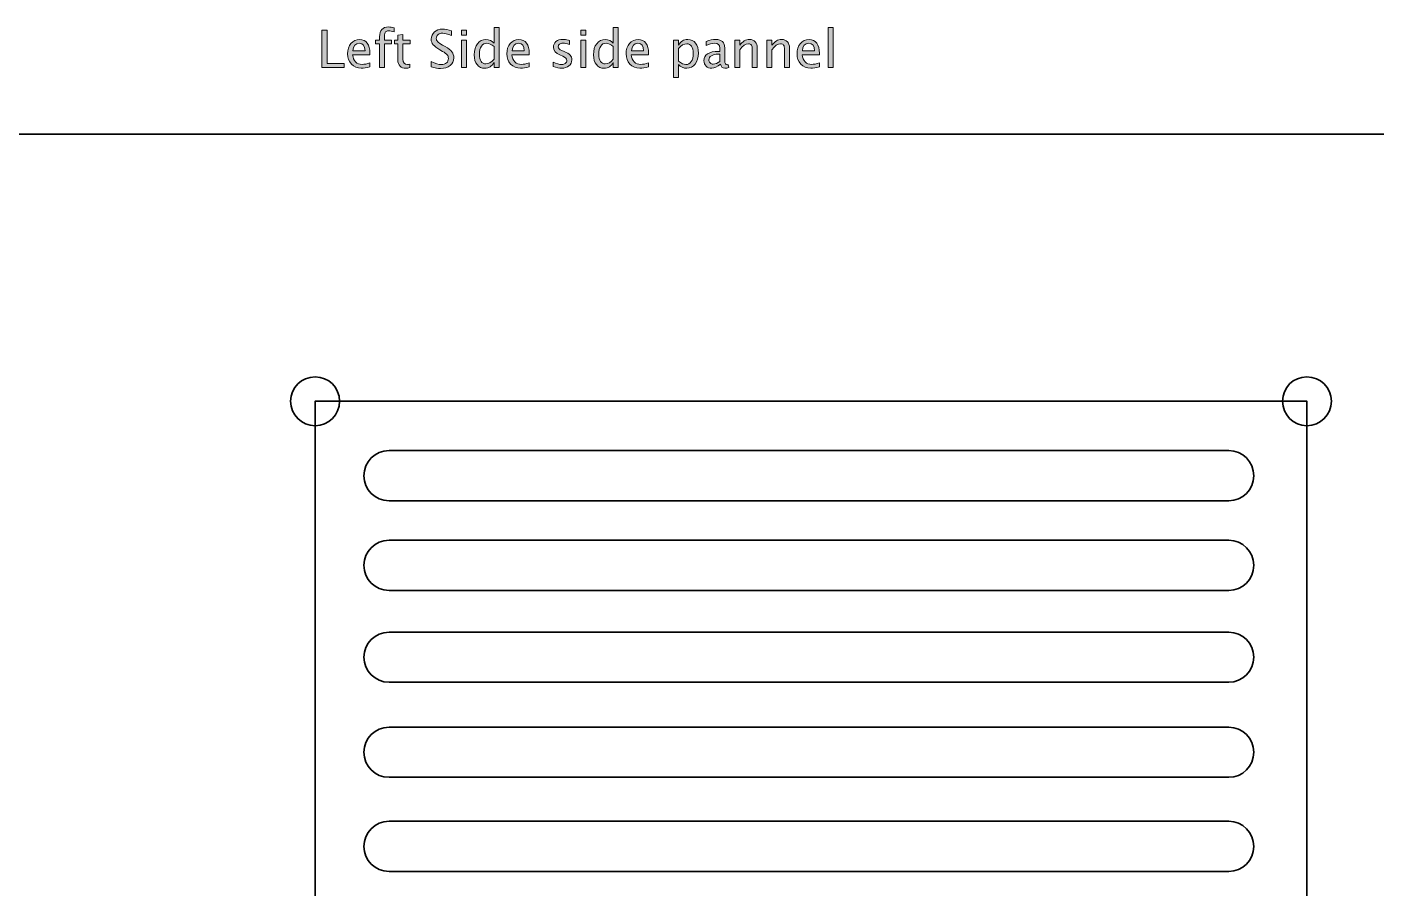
# Model space of a CAD drawing. Header units: inches. Extents: x 4 to 816, y 71 to 806.
# Drawn here: x 550.6 to 656.2, y 656.8 to 724.2 of the extents above; entities that cross this region are included whole.
import ezdxf

# ---------------------------------------------------------------- set-up
doc = ezdxf.new("R2010")
doc.units = ezdxf.units.IN
doc.header["$MEASUREMENT"] = 0
doc.layers.add('Layer 1', color=7, linetype='Continuous')

# ---------------------------------------------------------------- blocks, each defined once
blk = doc.blocks.new('block 41')
at = {"layer": 'Layer 1', "color": 240, "lineweight": 35, "true_color": 0xed1c24}
blk.add_lwpolyline([(441.79, 715.8), (790.74, 715.8), (790.74, 595.01), (441.79, 595.01)], dxfattribs=at)
blk = doc.blocks.new('block 64')
at = {"layer": 'Layer 1', "color": 140, "lineweight": 35, "true_color": 0x00adef}
blk.add_lwpolyline([(650.8, 617.26), (573.15, 617.26), (573.15, 694.91), (650.8, 694.91), (650.8, 617.26)], dxfattribs=at)
blk = doc.blocks.new('block 65')
at = {"layer": 'Layer 1', "color": 240, "lineweight": 35, "true_color": 0xed1c24}
blk.add_open_spline([(575.07, 694.91), (575.07, 693.85), (574.21, 692.99), (573.15, 692.99), (572.09, 692.99), (571.23, 693.85), (571.23, 694.91), (571.23, 695.97), (572.09, 696.82), (573.15, 696.82), (574.21, 696.82), (575.07, 695.97), (575.07, 694.91)], degree=3, knots=[0, 0, 0, 0, 1, 1, 1, 2, 2, 2, 3, 3, 3, 4, 4, 4, 4], dxfattribs=at)
blk = doc.blocks.new('block 66')
at = {"layer": 'Layer 1', "color": 240, "lineweight": 35, "true_color": 0xed1c24}
blk.add_open_spline([(652.72, 694.91), (652.72, 693.85), (651.86, 692.99), (650.8, 692.99), (649.74, 692.99), (648.89, 693.85), (648.89, 694.91), (648.89, 695.97), (649.74, 696.82), (650.8, 696.82), (651.86, 696.82), (652.72, 695.97), (652.72, 694.91)], degree=3, knots=[0, 0, 0, 0, 1, 1, 1, 2, 2, 2, 3, 3, 3, 4, 4, 4, 4], dxfattribs=at)
blk = doc.blocks.new('block 69')
at = {"layer": 'Layer 1', "color": 240, "lineweight": 35, "true_color": 0xed1c24}
blk.add_open_spline([(644.68, 687.12), (644.68, 687.12), (578.94, 687.12), (578.94, 687.12), (577.86, 687.12), (576.97, 688.01), (576.97, 689.08), (576.97, 690.16), (577.86, 691.05), (578.94, 691.05), (578.94, 691.05), (644.68, 691.05), (644.68, 691.05), (645.76, 691.05), (646.64, 690.16), (646.64, 689.08), (646.64, 688.01), (645.76, 687.12), (644.68, 687.12)], degree=3, knots=[0, 0, 0, 0, 1, 1, 1, 2, 2, 2, 3, 3, 3, 4, 4, 4, 5, 5, 5, 6, 6, 6, 6], dxfattribs=at)
blk = doc.blocks.new('block 70')
at = {"layer": 'Layer 1', "color": 240, "lineweight": 35, "true_color": 0xed1c24}
blk.add_open_spline([(644.68, 680.1), (644.68, 680.1), (578.94, 680.1), (578.94, 680.1), (577.86, 680.1), (576.97, 680.99), (576.97, 682.07), (576.97, 683.14), (577.86, 684.03), (578.94, 684.03), (578.94, 684.03), (644.68, 684.03), (644.68, 684.03), (645.76, 684.03), (646.64, 683.14), (646.64, 682.07), (646.64, 680.99), (645.76, 680.1), (644.68, 680.1)], degree=3, knots=[0, 0, 0, 0, 1, 1, 1, 2, 2, 2, 3, 3, 3, 4, 4, 4, 5, 5, 5, 6, 6, 6, 6], dxfattribs=at)
blk = doc.blocks.new('block 71')
at = {"layer": 'Layer 1', "color": 240, "lineweight": 35, "true_color": 0xed1c24}
blk.add_open_spline([(644.68, 672.92), (644.68, 672.92), (578.94, 672.92), (578.94, 672.92), (577.86, 672.92), (576.97, 673.8), (576.97, 674.88), (576.97, 675.96), (577.86, 676.84), (578.94, 676.84), (578.94, 676.84), (644.68, 676.84), (644.68, 676.84), (645.76, 676.84), (646.64, 675.96), (646.64, 674.88), (646.64, 673.8), (645.76, 672.92), (644.68, 672.92)], degree=3, knots=[0, 0, 0, 0, 1, 1, 1, 2, 2, 2, 3, 3, 3, 4, 4, 4, 5, 5, 5, 6, 6, 6, 6], dxfattribs=at)
blk = doc.blocks.new('block 72')
at = {"layer": 'Layer 1', "color": 240, "lineweight": 35, "true_color": 0xed1c24}
blk.add_open_spline([(644.68, 665.48), (644.68, 665.48), (578.94, 665.48), (578.94, 665.48), (577.86, 665.48), (576.97, 666.36), (576.97, 667.44), (576.97, 668.52), (577.86, 669.4), (578.94, 669.4), (578.94, 669.4), (644.68, 669.4), (644.68, 669.4), (645.76, 669.4), (646.64, 668.52), (646.64, 667.44), (646.64, 666.36), (645.76, 665.48), (644.68, 665.48)], degree=3, knots=[0, 0, 0, 0, 1, 1, 1, 2, 2, 2, 3, 3, 3, 4, 4, 4, 5, 5, 5, 6, 6, 6, 6], dxfattribs=at)
blk = doc.blocks.new('block 73')
at = {"layer": 'Layer 1', "color": 240, "lineweight": 35, "true_color": 0xed1c24}
blk.add_open_spline([(644.68, 658.11), (644.68, 658.11), (578.94, 658.11), (578.94, 658.11), (577.86, 658.11), (576.97, 658.99), (576.97, 660.07), (576.97, 661.15), (577.86, 662.04), (578.94, 662.04), (578.94, 662.04), (644.68, 662.04), (644.68, 662.04), (645.76, 662.04), (646.64, 661.15), (646.64, 660.07), (646.64, 658.99), (645.76, 658.11), (644.68, 658.11)], degree=3, knots=[0, 0, 0, 0, 1, 1, 1, 2, 2, 2, 3, 3, 3, 4, 4, 4, 5, 5, 5, 6, 6, 6, 6], dxfattribs=at)
blk = doc.blocks.new('block 330')
at = {"layer": 'Layer 1', "true_color": 0x231f20}
h = blk.add_hatch(color=250, dxfattribs=at)
h.dxf.hatch_style = 2
h.paths.add_polyline_path([(573.69, 721.02), (573.69, 723.95), (574.1, 723.95), (574.1, 721.33), (575.42, 721.33), (575.42, 721.02)])
h = blk.add_hatch(color=250, dxfattribs=at)
h.dxf.hatch_style = 2
edge = h.paths.add_edge_path()
edge.add_spline(control_points=[(578.2, 721.02), (578.2, 721.02), (578.2, 722.88), (578.2, 722.88), (578.2, 722.88), (577.89, 722.88), (577.89, 722.88), (577.89, 722.88), (577.89, 723.17), (577.89, 723.17), (577.89, 723.17), (578.2, 723.17), (578.2, 723.17), (578.2, 723.17), (578.2, 723.43), (578.2, 723.43), (578.2, 723.94), (578.43, 724.2), (578.9, 724.2), (579.03, 724.2), (579.18, 724.18), (579.35, 724.13), (579.35, 724.13), (579.35, 723.82), (579.35, 723.82), (579.17, 723.88), (579.03, 723.9), (578.92, 723.9), (578.79, 723.9), (578.71, 723.87), (578.66, 723.81), (578.61, 723.75), (578.59, 723.64), (578.59, 723.47), (578.59, 723.47), (578.59, 723.17), (578.59, 723.17), (578.59, 723.17), (579.13, 723.17), (579.13, 723.17), (579.13, 723.17), (579.13, 722.88), (579.13, 722.88), (579.13, 722.88), (578.59, 722.88), (578.59, 722.88), (578.59, 722.88), (578.59, 721.02), (578.59, 721.02), (578.59, 721.02), (578.2, 721.02), (578.2, 721.02)], knot_values=[0, 0, 0, 0, 1, 1, 1, 2, 2, 2, 3, 3, 3, 4, 4, 4, 5, 5, 5, 6, 6, 6, 7, 7, 7, 8, 8, 8, 9, 9, 9, 10, 10, 10, 11, 11, 11, 12, 12, 12, 13, 13, 13, 14, 14, 14, 15, 15, 15, 16, 16, 16, 17, 17, 17, 17], degree=3, periodic=1)
h = blk.add_hatch(color=250, dxfattribs=at)
h.dxf.hatch_style = 2
edge = h.paths.add_edge_path()
edge.add_spline(control_points=[(580.58, 721.02), (580.46, 720.99), (580.35, 720.97), (580.26, 720.97), (580.07, 720.97), (579.91, 721.03), (579.8, 721.14), (579.69, 721.25), (579.63, 721.41), (579.63, 721.61), (579.63, 721.61), (579.63, 722.88), (579.63, 722.88), (579.63, 722.88), (579.36, 722.88), (579.36, 722.88), (579.36, 722.88), (579.36, 723.17), (579.36, 723.17), (579.36, 723.17), (579.63, 723.17), (579.63, 723.17), (579.63, 723.17), (579.63, 723.56), (579.63, 723.56), (579.63, 723.56), (580.02, 723.6), (580.02, 723.6), (580.02, 723.6), (580.02, 723.17), (580.02, 723.17), (580.02, 723.17), (580.59, 723.17), (580.59, 723.17), (580.59, 723.17), (580.59, 722.88), (580.59, 722.88), (580.59, 722.88), (580.02, 722.88), (580.02, 722.88), (580.02, 722.88), (580.02, 721.69), (580.02, 721.69), (580.02, 721.4), (580.15, 721.26), (580.39, 721.26), (580.44, 721.26), (580.5, 721.27), (580.58, 721.29), (580.58, 721.29), (580.58, 721.02), (580.58, 721.02)], knot_values=[0, 0, 0, 0, 1, 1, 1, 2, 2, 2, 3, 3, 3, 4, 4, 4, 5, 5, 5, 6, 6, 6, 7, 7, 7, 8, 8, 8, 9, 9, 9, 10, 10, 10, 11, 11, 11, 12, 12, 12, 13, 13, 13, 14, 14, 14, 15, 15, 15, 16, 16, 16, 17, 17, 17, 17], degree=3, periodic=1)
h = blk.add_hatch(color=250, dxfattribs=at)
h.dxf.hatch_style = 2
edge = h.paths.add_edge_path()
edge.add_spline(control_points=[(582.23, 721.08), (582.23, 721.08), (582.23, 721.49), (582.23, 721.49), (582.56, 721.33), (582.83, 721.26), (583.04, 721.26), (583.21, 721.26), (583.34, 721.3), (583.44, 721.39), (583.54, 721.47), (583.59, 721.59), (583.59, 721.73), (583.59, 721.84), (583.55, 721.94), (583.49, 722.02), (583.42, 722.1), (583.3, 722.19), (583.13, 722.29), (583.13, 722.29), (582.92, 722.4), (582.92, 722.4), (582.68, 722.55), (582.5, 722.68), (582.4, 722.81), (582.29, 722.93), (582.24, 723.08), (582.24, 723.25), (582.24, 723.47), (582.33, 723.66), (582.49, 723.81), (582.65, 723.95), (582.86, 724.03), (583.12, 724.03), (583.34, 724.03), (583.58, 723.99), (583.83, 723.91), (583.83, 723.91), (583.83, 723.53), (583.83, 723.53), (583.52, 723.65), (583.29, 723.71), (583.14, 723.71), (582.99, 723.71), (582.88, 723.68), (582.78, 723.6), (582.69, 723.52), (582.64, 723.43), (582.64, 723.31), (582.64, 723.21), (582.68, 723.13), (582.74, 723.05), (582.81, 722.98), (582.94, 722.89), (583.12, 722.78), (583.12, 722.78), (583.33, 722.66), (583.33, 722.66), (583.59, 722.52), (583.76, 722.38), (583.86, 722.25), (583.96, 722.13), (584.01, 721.97), (584.01, 721.79), (584.01, 721.54), (583.92, 721.33), (583.73, 721.18), (583.54, 721.02), (583.29, 720.95), (582.98, 720.95), (582.79, 720.95), (582.53, 720.99), (582.23, 721.08)], knot_values=[0, 0, 0, 0, 1, 1, 1, 2, 2, 2, 3, 3, 3, 4, 4, 4, 5, 5, 5, 6, 6, 6, 7, 7, 7, 8, 8, 8, 9, 9, 9, 10, 10, 10, 11, 11, 11, 12, 12, 12, 13, 13, 13, 14, 14, 14, 15, 15, 15, 16, 16, 16, 17, 17, 17, 18, 18, 18, 19, 19, 19, 20, 20, 20, 21, 21, 21, 22, 22, 22, 23, 23, 23, 24, 24, 24, 24], degree=3, periodic=1)
h = blk.add_hatch(color=250, dxfattribs=at)
h.dxf.hatch_style = 2
h.paths.add_polyline_path([(584.61, 723.56), (584.61, 723.95), (585, 723.95), (585, 723.56)])
h.paths.add_polyline_path([(584.61, 721.02), (584.61, 723.17), (585, 723.17), (585, 721.02)])
h = blk.add_hatch(color=250, dxfattribs=at)
h.dxf.hatch_style = 2
edge = h.paths.add_edge_path()
edge.add_spline(control_points=[(587.16, 721.02), (587.16, 721.02), (587.16, 721.42), (587.16, 721.42), (587, 721.12), (586.76, 720.97), (586.44, 720.97), (586.18, 720.97), (585.98, 721.06), (585.83, 721.25), (585.68, 721.44), (585.61, 721.7), (585.61, 722.03), (585.61, 722.39), (585.69, 722.67), (585.86, 722.89), (586.03, 723.11), (586.25, 723.22), (586.53, 723.22), (586.78, 723.22), (586.99, 723.12), (587.16, 722.93), (587.16, 722.93), (587.16, 724.15), (587.16, 724.15), (587.16, 724.15), (587.55, 724.15), (587.55, 724.15), (587.55, 724.15), (587.55, 721.02), (587.55, 721.02), (587.55, 721.02), (587.16, 721.02), (587.16, 721.02)], knot_values=[0, 0, 0, 0, 1, 1, 1, 2, 2, 2, 3, 3, 3, 4, 4, 4, 5, 5, 5, 6, 6, 6, 7, 7, 7, 8, 8, 8, 9, 9, 9, 10, 10, 10, 11, 11, 11, 11], degree=3, periodic=1)
edge = h.paths.add_edge_path()
edge.add_spline(control_points=[(587.16, 722.66), (586.96, 722.84), (586.77, 722.93), (586.59, 722.93), (586.41, 722.93), (586.27, 722.85), (586.17, 722.7), (586.07, 722.55), (586.02, 722.34), (586.02, 722.07), (586.02, 721.56), (586.19, 721.31), (586.52, 721.31), (586.74, 721.31), (586.95, 721.43), (587.16, 721.67), (587.16, 721.67), (587.16, 722.66), (587.16, 722.66)], knot_values=[0, 0, 0, 0, 1, 1, 1, 2, 2, 2, 3, 3, 3, 4, 4, 4, 5, 5, 5, 6, 6, 6, 6], degree=3, periodic=1)
h = blk.add_hatch(color=250, dxfattribs=at)
h.dxf.hatch_style = 2
h.paths.add_polyline_path([(593.95, 723.56), (593.95, 723.95), (594.34, 723.95), (594.34, 723.56)])
h.paths.add_polyline_path([(593.95, 721.02), (593.95, 723.17), (594.34, 723.17), (594.34, 721.02)])
h = blk.add_hatch(color=250, dxfattribs=at)
h.dxf.hatch_style = 2
edge = h.paths.add_edge_path()
edge.add_spline(control_points=[(596.5, 721.02), (596.5, 721.02), (596.5, 721.42), (596.5, 721.42), (596.34, 721.12), (596.1, 720.97), (595.78, 720.97), (595.53, 720.97), (595.32, 721.06), (595.17, 721.25), (595.02, 721.44), (594.95, 721.7), (594.95, 722.03), (594.95, 722.39), (595.03, 722.67), (595.2, 722.89), (595.37, 723.11), (595.59, 723.22), (595.87, 723.22), (596.12, 723.22), (596.34, 723.12), (596.5, 722.93), (596.5, 722.93), (596.5, 724.15), (596.5, 724.15), (596.5, 724.15), (596.89, 724.15), (596.89, 724.15), (596.89, 724.15), (596.89, 721.02), (596.89, 721.02), (596.89, 721.02), (596.5, 721.02), (596.5, 721.02)], knot_values=[0, 0, 0, 0, 1, 1, 1, 2, 2, 2, 3, 3, 3, 4, 4, 4, 5, 5, 5, 6, 6, 6, 7, 7, 7, 8, 8, 8, 9, 9, 9, 10, 10, 10, 11, 11, 11, 11], degree=3, periodic=1)
edge = h.paths.add_edge_path()
edge.add_spline(control_points=[(596.5, 722.66), (596.3, 722.84), (596.11, 722.93), (595.93, 722.93), (595.75, 722.93), (595.61, 722.85), (595.51, 722.7), (595.41, 722.55), (595.37, 722.34), (595.37, 722.07), (595.37, 721.56), (595.53, 721.31), (595.87, 721.31), (596.08, 721.31), (596.3, 721.43), (596.5, 721.67), (596.5, 721.67), (596.5, 722.66), (596.5, 722.66)], knot_values=[0, 0, 0, 0, 1, 1, 1, 2, 2, 2, 3, 3, 3, 4, 4, 4, 5, 5, 5, 6, 6, 6, 6], degree=3, periodic=1)
h = blk.add_hatch(color=250, dxfattribs=at)
h.dxf.hatch_style = 2
h.paths.add_polyline_path([(613.31, 721.02), (613.31, 724.15), (613.7, 724.15), (613.7, 721.02)])
h = blk.add_hatch(color=250, dxfattribs=at)
h.dxf.hatch_style = 2
edge = h.paths.add_edge_path()
edge.add_spline(control_points=[(577.44, 721.09), (577.18, 721.01), (576.96, 720.97), (576.77, 720.97), (576.45, 720.97), (576.19, 721.08), (575.99, 721.29), (575.79, 721.5), (575.69, 721.77), (575.69, 722.1), (575.69, 722.43), (575.78, 722.7), (575.96, 722.91), (576.14, 723.11), (576.36, 723.22), (576.64, 723.22), (576.9, 723.22), (577.1, 723.13), (577.24, 722.94), (577.38, 722.76), (577.45, 722.49), (577.45, 722.15), (577.45, 722.15), (577.45, 722.03), (577.45, 722.03), (577.45, 722.03), (576.09, 722.03), (576.09, 722.03), (576.15, 721.52), (576.4, 721.27), (576.84, 721.27), (577.01, 721.27), (577.21, 721.31), (577.44, 721.4), (577.44, 721.4), (577.44, 721.09), (577.44, 721.09)], knot_values=[0, 0, 0, 0, 1, 1, 1, 2, 2, 2, 3, 3, 3, 4, 4, 4, 5, 5, 5, 6, 6, 6, 7, 7, 7, 8, 8, 8, 9, 9, 9, 10, 10, 10, 11, 11, 11, 12, 12, 12, 12], degree=3, periodic=1)
edge = h.paths.add_edge_path()
edge.add_spline(control_points=[(576.11, 722.33), (576.11, 722.33), (577.06, 722.33), (577.06, 722.33), (577.06, 722.73), (576.91, 722.93), (576.61, 722.93), (576.31, 722.93), (576.14, 722.73), (576.11, 722.33)], knot_values=[0, 0, 0, 0, 1, 1, 1, 2, 2, 2, 3, 3, 3, 3], degree=3, periodic=1)
h = blk.add_hatch(color=250, dxfattribs=at)
h.dxf.hatch_style = 2
edge = h.paths.add_edge_path()
edge.add_spline(control_points=[(589.91, 721.09), (589.65, 721.01), (589.42, 720.97), (589.24, 720.97), (588.92, 720.97), (588.66, 721.08), (588.46, 721.29), (588.26, 721.5), (588.16, 721.77), (588.16, 722.1), (588.16, 722.43), (588.25, 722.7), (588.43, 722.91), (588.6, 723.11), (588.83, 723.22), (589.1, 723.22), (589.36, 723.22), (589.57, 723.13), (589.71, 722.94), (589.85, 722.76), (589.92, 722.49), (589.92, 722.15), (589.92, 722.15), (589.92, 722.03), (589.92, 722.03), (589.92, 722.03), (588.56, 722.03), (588.56, 722.03), (588.62, 721.52), (588.87, 721.27), (589.31, 721.27), (589.47, 721.27), (589.67, 721.31), (589.91, 721.4), (589.91, 721.4), (589.91, 721.09), (589.91, 721.09)], knot_values=[0, 0, 0, 0, 1, 1, 1, 2, 2, 2, 3, 3, 3, 4, 4, 4, 5, 5, 5, 6, 6, 6, 7, 7, 7, 8, 8, 8, 9, 9, 9, 10, 10, 10, 11, 11, 11, 12, 12, 12, 12], degree=3, periodic=1)
edge = h.paths.add_edge_path()
edge.add_spline(control_points=[(588.58, 722.33), (588.58, 722.33), (589.53, 722.33), (589.53, 722.33), (589.53, 722.73), (589.38, 722.93), (589.08, 722.93), (588.78, 722.93), (588.61, 722.73), (588.58, 722.33)], knot_values=[0, 0, 0, 0, 1, 1, 1, 2, 2, 2, 3, 3, 3, 3], degree=3, periodic=1)
h = blk.add_hatch(color=250, dxfattribs=at)
h.dxf.hatch_style = 2
edge = h.paths.add_edge_path()
edge.add_spline(control_points=[(591.8, 721.1), (591.8, 721.1), (591.8, 721.45), (591.8, 721.45), (592.05, 721.33), (592.28, 721.26), (592.46, 721.26), (592.58, 721.26), (592.67, 721.29), (592.74, 721.35), (592.82, 721.42), (592.86, 721.49), (592.86, 721.58), (592.86, 721.72), (592.75, 721.83), (592.54, 721.91), (592.54, 721.91), (592.32, 722.01), (592.32, 722.01), (591.98, 722.15), (591.81, 722.35), (591.81, 722.61), (591.81, 722.8), (591.88, 722.95), (592.01, 723.06), (592.14, 723.17), (592.32, 723.22), (592.56, 723.22), (592.68, 723.22), (592.82, 723.2), (593, 723.17), (593, 723.17), (593.08, 723.15), (593.08, 723.15), (593.08, 723.15), (593.08, 722.83), (593.08, 722.83), (592.86, 722.89), (592.69, 722.93), (592.56, 722.93), (592.45, 722.93), (592.36, 722.9), (592.29, 722.85), (592.22, 722.8), (592.19, 722.74), (592.19, 722.65), (592.19, 722.53), (592.28, 722.44), (592.47, 722.36), (592.47, 722.36), (592.66, 722.28), (592.66, 722.28), (592.87, 722.19), (593.02, 722.09), (593.11, 721.99), (593.2, 721.89), (593.25, 721.77), (593.25, 721.62), (593.25, 721.43), (593.17, 721.27), (593.02, 721.15), (592.87, 721.03), (592.68, 720.97), (592.45, 720.97), (592.27, 720.97), (592.05, 721.01), (591.8, 721.1)], knot_values=[0, 0, 0, 0, 1, 1, 1, 2, 2, 2, 3, 3, 3, 4, 4, 4, 5, 5, 5, 6, 6, 6, 7, 7, 7, 8, 8, 8, 9, 9, 9, 10, 10, 10, 11, 11, 11, 12, 12, 12, 13, 13, 13, 14, 14, 14, 15, 15, 15, 16, 16, 16, 17, 17, 17, 18, 18, 18, 19, 19, 19, 20, 20, 20, 21, 21, 21, 22, 22, 22, 22], degree=3, periodic=1)
h = blk.add_hatch(color=250, dxfattribs=at)
h.dxf.hatch_style = 2
edge = h.paths.add_edge_path()
edge.add_spline(control_points=[(599.25, 721.09), (598.99, 721.01), (598.77, 720.97), (598.58, 720.97), (598.26, 720.97), (598, 721.08), (597.8, 721.29), (597.6, 721.5), (597.5, 721.77), (597.5, 722.1), (597.5, 722.43), (597.59, 722.7), (597.77, 722.91), (597.94, 723.11), (598.17, 723.22), (598.45, 723.22), (598.71, 723.22), (598.91, 723.13), (599.05, 722.94), (599.19, 722.76), (599.26, 722.49), (599.26, 722.15), (599.26, 722.15), (599.26, 722.03), (599.26, 722.03), (599.26, 722.03), (597.9, 722.03), (597.9, 722.03), (597.96, 721.52), (598.21, 721.27), (598.65, 721.27), (598.82, 721.27), (599.02, 721.31), (599.25, 721.4), (599.25, 721.4), (599.25, 721.09), (599.25, 721.09)], knot_values=[0, 0, 0, 0, 1, 1, 1, 2, 2, 2, 3, 3, 3, 4, 4, 4, 5, 5, 5, 6, 6, 6, 7, 7, 7, 8, 8, 8, 9, 9, 9, 10, 10, 10, 11, 11, 11, 12, 12, 12, 12], degree=3, periodic=1)
edge = h.paths.add_edge_path()
edge.add_spline(control_points=[(597.92, 722.33), (597.92, 722.33), (598.87, 722.33), (598.87, 722.33), (598.87, 722.73), (598.72, 722.93), (598.42, 722.93), (598.12, 722.93), (597.95, 722.73), (597.92, 722.33)], knot_values=[0, 0, 0, 0, 1, 1, 1, 2, 2, 2, 3, 3, 3, 3], degree=3, periodic=1)
h = blk.add_hatch(color=250, dxfattribs=at)
h.dxf.hatch_style = 2
edge = h.paths.add_edge_path()
edge.add_spline(control_points=[(601.22, 720.24), (601.22, 720.24), (601.22, 723.17), (601.22, 723.17), (601.22, 723.17), (601.61, 723.17), (601.61, 723.17), (601.61, 723.17), (601.61, 722.77), (601.61, 722.77), (601.77, 723.07), (602.01, 723.22), (602.33, 723.22), (602.59, 723.22), (602.79, 723.12), (602.94, 722.94), (603.09, 722.75), (603.16, 722.49), (603.16, 722.16), (603.16, 721.8), (603.08, 721.52), (602.91, 721.3), (602.74, 721.08), (602.52, 720.97), (602.25, 720.97), (601.99, 720.97), (601.78, 721.07), (601.61, 721.26), (601.61, 721.26), (601.61, 720.24), (601.61, 720.24), (601.61, 720.24), (601.22, 720.24), (601.22, 720.24)], knot_values=[0, 0, 0, 0, 1, 1, 1, 2, 2, 2, 3, 3, 3, 4, 4, 4, 5, 5, 5, 6, 6, 6, 7, 7, 7, 8, 8, 8, 9, 9, 9, 10, 10, 10, 11, 11, 11, 11], degree=3, periodic=1)
edge = h.paths.add_edge_path()
edge.add_spline(control_points=[(601.61, 721.53), (601.81, 721.35), (602, 721.26), (602.18, 721.26), (602.36, 721.26), (602.5, 721.34), (602.6, 721.49), (602.7, 721.64), (602.75, 721.85), (602.75, 722.12), (602.75, 722.62), (602.58, 722.88), (602.25, 722.88), (602.03, 722.88), (601.82, 722.76), (601.61, 722.52), (601.61, 722.52), (601.61, 721.53), (601.61, 721.53)], knot_values=[0, 0, 0, 0, 1, 1, 1, 2, 2, 2, 3, 3, 3, 4, 4, 4, 5, 5, 5, 6, 6, 6, 6], degree=3, periodic=1)
h = blk.add_hatch(color=250, dxfattribs=at)
h.dxf.hatch_style = 2
edge = h.paths.add_edge_path()
edge.add_spline(control_points=[(604.88, 721.29), (604.65, 721.08), (604.42, 720.97), (604.21, 720.97), (604.03, 720.97), (603.88, 721.03), (603.76, 721.14), (603.65, 721.25), (603.59, 721.39), (603.59, 721.56), (603.59, 721.8), (603.69, 721.98), (603.88, 722.1), (604.08, 722.23), (604.36, 722.29), (604.73, 722.29), (604.73, 722.29), (604.83, 722.29), (604.83, 722.29), (604.83, 722.29), (604.83, 722.55), (604.83, 722.55), (604.83, 722.8), (604.7, 722.93), (604.44, 722.93), (604.23, 722.93), (604.01, 722.86), (603.77, 722.74), (603.77, 722.74), (603.77, 723.06), (603.77, 723.06), (604.04, 723.17), (604.28, 723.22), (604.52, 723.22), (604.76, 723.22), (604.93, 723.16), (605.05, 723.06), (605.16, 722.95), (605.22, 722.78), (605.22, 722.55), (605.22, 722.55), (605.22, 721.58), (605.22, 721.58), (605.22, 721.35), (605.29, 721.24), (605.42, 721.24), (605.44, 721.24), (605.46, 721.24), (605.5, 721.25), (605.5, 721.25), (605.53, 721.03), (605.53, 721.03), (605.44, 720.99), (605.34, 720.97), (605.23, 720.97), (605.05, 720.97), (604.93, 721.08), (604.88, 721.29)], knot_values=[0, 0, 0, 0, 1, 1, 1, 2, 2, 2, 3, 3, 3, 4, 4, 4, 5, 5, 5, 6, 6, 6, 7, 7, 7, 8, 8, 8, 9, 9, 9, 10, 10, 10, 11, 11, 11, 12, 12, 12, 13, 13, 13, 14, 14, 14, 15, 15, 15, 16, 16, 16, 17, 17, 17, 18, 18, 18, 19, 19, 19, 19], degree=3, periodic=1)
edge = h.paths.add_edge_path()
edge.add_spline(control_points=[(604.83, 721.5), (604.83, 721.5), (604.83, 722.06), (604.83, 722.06), (604.83, 722.06), (604.7, 722.07), (604.7, 722.07), (604.48, 722.07), (604.31, 722.03), (604.18, 721.94), (604.04, 721.86), (603.98, 721.76), (603.98, 721.62), (603.98, 721.53), (604.01, 721.45), (604.08, 721.39), (604.14, 721.32), (604.22, 721.29), (604.32, 721.29), (604.48, 721.29), (604.65, 721.36), (604.83, 721.5)], knot_values=[0, 0, 0, 0, 1, 1, 1, 2, 2, 2, 3, 3, 3, 4, 4, 4, 5, 5, 5, 6, 6, 6, 7, 7, 7, 7], degree=3, periodic=1)
h = blk.add_hatch(color=250, dxfattribs=at)
h.dxf.hatch_style = 2
edge = h.paths.add_edge_path()
edge.add_spline(control_points=[(606.01, 721.02), (606.01, 721.02), (606.01, 723.17), (606.01, 723.17), (606.01, 723.17), (606.41, 723.17), (606.41, 723.17), (606.41, 723.17), (606.41, 722.77), (606.41, 722.77), (606.61, 723.07), (606.86, 723.22), (607.16, 723.22), (607.35, 723.22), (607.5, 723.16), (607.61, 723.04), (607.72, 722.92), (607.77, 722.76), (607.77, 722.57), (607.77, 722.57), (607.77, 721.02), (607.77, 721.02), (607.77, 721.02), (607.38, 721.02), (607.38, 721.02), (607.38, 721.02), (607.38, 722.44), (607.38, 722.44), (607.38, 722.6), (607.36, 722.71), (607.31, 722.78), (607.27, 722.85), (607.19, 722.88), (607.08, 722.88), (606.84, 722.88), (606.62, 722.73), (606.41, 722.41), (606.41, 722.41), (606.41, 721.02), (606.41, 721.02), (606.41, 721.02), (606.01, 721.02), (606.01, 721.02)], knot_values=[0, 0, 0, 0, 1, 1, 1, 2, 2, 2, 3, 3, 3, 4, 4, 4, 5, 5, 5, 6, 6, 6, 7, 7, 7, 8, 8, 8, 9, 9, 9, 10, 10, 10, 11, 11, 11, 12, 12, 12, 13, 13, 13, 14, 14, 14, 14], degree=3, periodic=1)
h = blk.add_hatch(color=250, dxfattribs=at)
h.dxf.hatch_style = 2
edge = h.paths.add_edge_path()
edge.add_spline(control_points=[(608.53, 721.02), (608.53, 721.02), (608.53, 723.17), (608.53, 723.17), (608.53, 723.17), (608.92, 723.17), (608.92, 723.17), (608.92, 723.17), (608.92, 722.77), (608.92, 722.77), (609.13, 723.07), (609.38, 723.22), (609.68, 723.22), (609.87, 723.22), (610.02, 723.16), (610.13, 723.04), (610.24, 722.92), (610.29, 722.76), (610.29, 722.57), (610.29, 722.57), (610.29, 721.02), (610.29, 721.02), (610.29, 721.02), (609.9, 721.02), (609.9, 721.02), (609.9, 721.02), (609.9, 722.44), (609.9, 722.44), (609.9, 722.6), (609.88, 722.71), (609.83, 722.78), (609.79, 722.85), (609.71, 722.88), (609.6, 722.88), (609.36, 722.88), (609.14, 722.73), (608.92, 722.41), (608.92, 722.41), (608.92, 721.02), (608.92, 721.02), (608.92, 721.02), (608.53, 721.02), (608.53, 721.02)], knot_values=[0, 0, 0, 0, 1, 1, 1, 2, 2, 2, 3, 3, 3, 4, 4, 4, 5, 5, 5, 6, 6, 6, 7, 7, 7, 8, 8, 8, 9, 9, 9, 10, 10, 10, 11, 11, 11, 12, 12, 12, 13, 13, 13, 14, 14, 14, 14], degree=3, periodic=1)
h = blk.add_hatch(color=250, dxfattribs=at)
h.dxf.hatch_style = 2
edge = h.paths.add_edge_path()
edge.add_spline(control_points=[(612.63, 721.09), (612.37, 721.01), (612.14, 720.97), (611.96, 720.97), (611.64, 720.97), (611.38, 721.08), (611.18, 721.29), (610.98, 721.5), (610.88, 721.77), (610.88, 722.1), (610.88, 722.43), (610.97, 722.7), (611.15, 722.91), (611.32, 723.11), (611.55, 723.22), (611.82, 723.22), (612.08, 723.22), (612.28, 723.13), (612.43, 722.94), (612.57, 722.76), (612.64, 722.49), (612.64, 722.15), (612.64, 722.15), (612.64, 722.03), (612.64, 722.03), (612.64, 722.03), (611.28, 722.03), (611.28, 722.03), (611.34, 721.52), (611.59, 721.27), (612.03, 721.27), (612.19, 721.27), (612.39, 721.31), (612.63, 721.4), (612.63, 721.4), (612.63, 721.09), (612.63, 721.09)], knot_values=[0, 0, 0, 0, 1, 1, 1, 2, 2, 2, 3, 3, 3, 4, 4, 4, 5, 5, 5, 6, 6, 6, 7, 7, 7, 8, 8, 8, 9, 9, 9, 10, 10, 10, 11, 11, 11, 12, 12, 12, 12], degree=3, periodic=1)
edge = h.paths.add_edge_path()
edge.add_spline(control_points=[(611.3, 722.33), (611.3, 722.33), (612.25, 722.33), (612.25, 722.33), (612.25, 722.73), (612.1, 722.93), (611.8, 722.93), (611.5, 722.93), (611.33, 722.73), (611.3, 722.33)], knot_values=[0, 0, 0, 0, 1, 1, 1, 2, 2, 2, 3, 3, 3, 3], degree=3, periodic=1)
at = {"layer": 'Layer 1', "lineweight": 0}
for points in [[(573.69, 721.02), (573.69, 723.95), (574.1, 723.95), (574.1, 721.33), (575.42, 721.33), (575.42, 721.02), (573.69, 721.02)], [(584.61, 723.56), (584.61, 723.95), (585, 723.95), (585, 723.56), (584.61, 723.56)], [(593.95, 723.56), (593.95, 723.95), (594.34, 723.95), (594.34, 723.56), (593.95, 723.56)], [(613.31, 721.02), (613.31, 724.15), (613.7, 724.15), (613.7, 721.02), (613.31, 721.02)], [(584.61, 721.02), (584.61, 723.17), (585, 723.17), (585, 721.02), (584.61, 721.02)], [(593.95, 721.02), (593.95, 723.17), (594.34, 723.17), (594.34, 721.02), (593.95, 721.02)]]:
    blk.add_lwpolyline(points, dxfattribs=at)
for points, knots in [([(578.2, 721.02), (578.2, 721.02), (578.2, 722.88), (578.2, 722.88), (578.2, 722.88), (577.89, 722.88), (577.89, 722.88), (577.89, 722.88), (577.89, 723.17), (577.89, 723.17), (577.89, 723.17), (578.2, 723.17), (578.2, 723.17), (578.2, 723.17), (578.2, 723.43), (578.2, 723.43), (578.2, 723.94), (578.43, 724.2), (578.9, 724.2), (579.03, 724.2), (579.18, 724.18), (579.35, 724.13), (579.35, 724.13), (579.35, 723.82), (579.35, 723.82), (579.17, 723.88), (579.03, 723.9), (578.92, 723.9), (578.79, 723.9), (578.71, 723.87), (578.66, 723.81), (578.61, 723.75), (578.59, 723.64), (578.59, 723.47), (578.59, 723.47), (578.59, 723.17), (578.59, 723.17), (578.59, 723.17), (579.13, 723.17), (579.13, 723.17), (579.13, 723.17), (579.13, 722.88), (579.13, 722.88), (579.13, 722.88), (578.59, 722.88), (578.59, 722.88), (578.59, 722.88), (578.59, 721.02), (578.59, 721.02), (578.59, 721.02), (578.2, 721.02), (578.2, 721.02)], [0, 0, 0, 0, 1, 1, 1, 2, 2, 2, 3, 3, 3, 4, 4, 4, 5, 5, 5, 6, 6, 6, 7, 7, 7, 8, 8, 8, 9, 9, 9, 10, 10, 10, 11, 11, 11, 12, 12, 12, 13, 13, 13, 14, 14, 14, 15, 15, 15, 16, 16, 16, 17, 17, 17, 17]), ([(580.58, 721.02), (580.46, 720.99), (580.35, 720.97), (580.26, 720.97), (580.07, 720.97), (579.91, 721.03), (579.8, 721.14), (579.69, 721.25), (579.63, 721.41), (579.63, 721.61), (579.63, 721.61), (579.63, 722.88), (579.63, 722.88), (579.63, 722.88), (579.36, 722.88), (579.36, 722.88), (579.36, 722.88), (579.36, 723.17), (579.36, 723.17), (579.36, 723.17), (579.63, 723.17), (579.63, 723.17), (579.63, 723.17), (579.63, 723.56), (579.63, 723.56), (579.63, 723.56), (580.02, 723.6), (580.02, 723.6), (580.02, 723.6), (580.02, 723.17), (580.02, 723.17), (580.02, 723.17), (580.59, 723.17), (580.59, 723.17), (580.59, 723.17), (580.59, 722.88), (580.59, 722.88), (580.59, 722.88), (580.02, 722.88), (580.02, 722.88), (580.02, 722.88), (580.02, 721.69), (580.02, 721.69), (580.02, 721.4), (580.15, 721.26), (580.39, 721.26), (580.44, 721.26), (580.5, 721.27), (580.58, 721.29), (580.58, 721.29), (580.58, 721.02), (580.58, 721.02)], [0, 0, 0, 0, 1, 1, 1, 2, 2, 2, 3, 3, 3, 4, 4, 4, 5, 5, 5, 6, 6, 6, 7, 7, 7, 8, 8, 8, 9, 9, 9, 10, 10, 10, 11, 11, 11, 12, 12, 12, 13, 13, 13, 14, 14, 14, 15, 15, 15, 16, 16, 16, 17, 17, 17, 17]), ([(582.23, 721.08), (582.23, 721.08), (582.23, 721.49), (582.23, 721.49), (582.56, 721.33), (582.83, 721.26), (583.04, 721.26), (583.21, 721.26), (583.34, 721.3), (583.44, 721.39), (583.54, 721.47), (583.59, 721.59), (583.59, 721.73), (583.59, 721.84), (583.55, 721.94), (583.49, 722.02), (583.42, 722.1), (583.3, 722.19), (583.13, 722.29), (583.13, 722.29), (582.92, 722.4), (582.92, 722.4), (582.68, 722.55), (582.5, 722.68), (582.4, 722.81), (582.29, 722.93), (582.24, 723.08), (582.24, 723.25), (582.24, 723.47), (582.33, 723.66), (582.49, 723.81), (582.65, 723.95), (582.86, 724.03), (583.12, 724.03), (583.34, 724.03), (583.58, 723.99), (583.83, 723.91), (583.83, 723.91), (583.83, 723.53), (583.83, 723.53), (583.52, 723.65), (583.29, 723.71), (583.14, 723.71), (582.99, 723.71), (582.88, 723.68), (582.78, 723.6), (582.69, 723.52), (582.64, 723.43), (582.64, 723.31), (582.64, 723.21), (582.68, 723.13), (582.74, 723.05), (582.81, 722.98), (582.94, 722.89), (583.12, 722.78), (583.12, 722.78), (583.33, 722.66), (583.33, 722.66), (583.59, 722.52), (583.76, 722.38), (583.86, 722.25), (583.96, 722.13), (584.01, 721.97), (584.01, 721.79), (584.01, 721.54), (583.92, 721.33), (583.73, 721.18), (583.54, 721.02), (583.29, 720.95), (582.98, 720.95), (582.79, 720.95), (582.53, 720.99), (582.23, 721.08)], [0, 0, 0, 0, 1, 1, 1, 2, 2, 2, 3, 3, 3, 4, 4, 4, 5, 5, 5, 6, 6, 6, 7, 7, 7, 8, 8, 8, 9, 9, 9, 10, 10, 10, 11, 11, 11, 12, 12, 12, 13, 13, 13, 14, 14, 14, 15, 15, 15, 16, 16, 16, 17, 17, 17, 18, 18, 18, 19, 19, 19, 20, 20, 20, 21, 21, 21, 22, 22, 22, 23, 23, 23, 24, 24, 24, 24]), ([(587.16, 721.02), (587.16, 721.02), (587.16, 721.42), (587.16, 721.42), (587, 721.12), (586.76, 720.97), (586.44, 720.97), (586.18, 720.97), (585.98, 721.06), (585.83, 721.25), (585.68, 721.44), (585.61, 721.7), (585.61, 722.03), (585.61, 722.39), (585.69, 722.67), (585.86, 722.89), (586.03, 723.11), (586.25, 723.22), (586.53, 723.22), (586.78, 723.22), (586.99, 723.12), (587.16, 722.93), (587.16, 722.93), (587.16, 724.15), (587.16, 724.15), (587.16, 724.15), (587.55, 724.15), (587.55, 724.15), (587.55, 724.15), (587.55, 721.02), (587.55, 721.02), (587.55, 721.02), (587.16, 721.02), (587.16, 721.02)], [0, 0, 0, 0, 1, 1, 1, 2, 2, 2, 3, 3, 3, 4, 4, 4, 5, 5, 5, 6, 6, 6, 7, 7, 7, 8, 8, 8, 9, 9, 9, 10, 10, 10, 11, 11, 11, 11]), ([(596.5, 721.02), (596.5, 721.02), (596.5, 721.42), (596.5, 721.42), (596.34, 721.12), (596.1, 720.97), (595.78, 720.97), (595.53, 720.97), (595.32, 721.06), (595.17, 721.25), (595.02, 721.44), (594.95, 721.7), (594.95, 722.03), (594.95, 722.39), (595.03, 722.67), (595.2, 722.89), (595.37, 723.11), (595.59, 723.22), (595.87, 723.22), (596.12, 723.22), (596.34, 723.12), (596.5, 722.93), (596.5, 722.93), (596.5, 724.15), (596.5, 724.15), (596.5, 724.15), (596.89, 724.15), (596.89, 724.15), (596.89, 724.15), (596.89, 721.02), (596.89, 721.02), (596.89, 721.02), (596.5, 721.02), (596.5, 721.02)], [0, 0, 0, 0, 1, 1, 1, 2, 2, 2, 3, 3, 3, 4, 4, 4, 5, 5, 5, 6, 6, 6, 7, 7, 7, 8, 8, 8, 9, 9, 9, 10, 10, 10, 11, 11, 11, 11]), ([(577.44, 721.09), (577.18, 721.01), (576.96, 720.97), (576.77, 720.97), (576.45, 720.97), (576.19, 721.08), (575.99, 721.29), (575.79, 721.5), (575.69, 721.77), (575.69, 722.1), (575.69, 722.43), (575.78, 722.7), (575.96, 722.91), (576.14, 723.11), (576.36, 723.22), (576.64, 723.22), (576.9, 723.22), (577.1, 723.13), (577.24, 722.94), (577.38, 722.76), (577.45, 722.49), (577.45, 722.15), (577.45, 722.15), (577.45, 722.03), (577.45, 722.03), (577.45, 722.03), (576.09, 722.03), (576.09, 722.03), (576.15, 721.52), (576.4, 721.27), (576.84, 721.27), (577.01, 721.27), (577.21, 721.31), (577.44, 721.4), (577.44, 721.4), (577.44, 721.09), (577.44, 721.09)], [0, 0, 0, 0, 1, 1, 1, 2, 2, 2, 3, 3, 3, 4, 4, 4, 5, 5, 5, 6, 6, 6, 7, 7, 7, 8, 8, 8, 9, 9, 9, 10, 10, 10, 11, 11, 11, 12, 12, 12, 12]), ([(576.11, 722.33), (576.11, 722.33), (577.06, 722.33), (577.06, 722.33), (577.06, 722.73), (576.91, 722.93), (576.61, 722.93), (576.31, 722.93), (576.14, 722.73), (576.11, 722.33)], [0, 0, 0, 0, 1, 1, 1, 2, 2, 2, 3, 3, 3, 3]), ([(587.16, 722.66), (586.96, 722.84), (586.77, 722.93), (586.59, 722.93), (586.41, 722.93), (586.27, 722.85), (586.17, 722.7), (586.07, 722.55), (586.02, 722.34), (586.02, 722.07), (586.02, 721.56), (586.19, 721.31), (586.52, 721.31), (586.74, 721.31), (586.95, 721.43), (587.16, 721.67), (587.16, 721.67), (587.16, 722.66), (587.16, 722.66)], [0, 0, 0, 0, 1, 1, 1, 2, 2, 2, 3, 3, 3, 4, 4, 4, 5, 5, 5, 6, 6, 6, 6]), ([(589.91, 721.09), (589.65, 721.01), (589.42, 720.97), (589.24, 720.97), (588.92, 720.97), (588.66, 721.08), (588.46, 721.29), (588.26, 721.5), (588.16, 721.77), (588.16, 722.1), (588.16, 722.43), (588.25, 722.7), (588.43, 722.91), (588.6, 723.11), (588.83, 723.22), (589.1, 723.22), (589.36, 723.22), (589.57, 723.13), (589.71, 722.94), (589.85, 722.76), (589.92, 722.49), (589.92, 722.15), (589.92, 722.15), (589.92, 722.03), (589.92, 722.03), (589.92, 722.03), (588.56, 722.03), (588.56, 722.03), (588.62, 721.52), (588.87, 721.27), (589.31, 721.27), (589.47, 721.27), (589.67, 721.31), (589.91, 721.4), (589.91, 721.4), (589.91, 721.09), (589.91, 721.09)], [0, 0, 0, 0, 1, 1, 1, 2, 2, 2, 3, 3, 3, 4, 4, 4, 5, 5, 5, 6, 6, 6, 7, 7, 7, 8, 8, 8, 9, 9, 9, 10, 10, 10, 11, 11, 11, 12, 12, 12, 12]), ([(588.58, 722.33), (588.58, 722.33), (589.53, 722.33), (589.53, 722.33), (589.53, 722.73), (589.38, 722.93), (589.08, 722.93), (588.78, 722.93), (588.61, 722.73), (588.58, 722.33)], [0, 0, 0, 0, 1, 1, 1, 2, 2, 2, 3, 3, 3, 3]), ([(591.8, 721.1), (591.8, 721.1), (591.8, 721.45), (591.8, 721.45), (592.05, 721.33), (592.28, 721.26), (592.46, 721.26), (592.58, 721.26), (592.67, 721.29), (592.74, 721.35), (592.82, 721.42), (592.86, 721.49), (592.86, 721.58), (592.86, 721.72), (592.75, 721.83), (592.54, 721.91), (592.54, 721.91), (592.32, 722.01), (592.32, 722.01), (591.98, 722.15), (591.81, 722.35), (591.81, 722.61), (591.81, 722.8), (591.88, 722.95), (592.01, 723.06), (592.14, 723.17), (592.32, 723.22), (592.56, 723.22), (592.68, 723.22), (592.82, 723.2), (593, 723.17), (593, 723.17), (593.08, 723.15), (593.08, 723.15), (593.08, 723.15), (593.08, 722.83), (593.08, 722.83), (592.86, 722.89), (592.69, 722.93), (592.56, 722.93), (592.45, 722.93), (592.36, 722.9), (592.29, 722.85), (592.22, 722.8), (592.19, 722.74), (592.19, 722.65), (592.19, 722.53), (592.28, 722.44), (592.47, 722.36), (592.47, 722.36), (592.66, 722.28), (592.66, 722.28), (592.87, 722.19), (593.02, 722.09), (593.11, 721.99), (593.2, 721.89), (593.25, 721.77), (593.25, 721.62), (593.25, 721.43), (593.17, 721.27), (593.02, 721.15), (592.87, 721.03), (592.68, 720.97), (592.45, 720.97), (592.27, 720.97), (592.05, 721.01), (591.8, 721.1)], [0, 0, 0, 0, 1, 1, 1, 2, 2, 2, 3, 3, 3, 4, 4, 4, 5, 5, 5, 6, 6, 6, 7, 7, 7, 8, 8, 8, 9, 9, 9, 10, 10, 10, 11, 11, 11, 12, 12, 12, 13, 13, 13, 14, 14, 14, 15, 15, 15, 16, 16, 16, 17, 17, 17, 18, 18, 18, 19, 19, 19, 20, 20, 20, 21, 21, 21, 22, 22, 22, 22]), ([(596.5, 722.66), (596.3, 722.84), (596.11, 722.93), (595.93, 722.93), (595.75, 722.93), (595.61, 722.85), (595.51, 722.7), (595.41, 722.55), (595.37, 722.34), (595.37, 722.07), (595.37, 721.56), (595.53, 721.31), (595.87, 721.31), (596.08, 721.31), (596.3, 721.43), (596.5, 721.67), (596.5, 721.67), (596.5, 722.66), (596.5, 722.66)], [0, 0, 0, 0, 1, 1, 1, 2, 2, 2, 3, 3, 3, 4, 4, 4, 5, 5, 5, 6, 6, 6, 6]), ([(599.25, 721.09), (598.99, 721.01), (598.77, 720.97), (598.58, 720.97), (598.26, 720.97), (598, 721.08), (597.8, 721.29), (597.6, 721.5), (597.5, 721.77), (597.5, 722.1), (597.5, 722.43), (597.59, 722.7), (597.77, 722.91), (597.94, 723.11), (598.17, 723.22), (598.45, 723.22), (598.71, 723.22), (598.91, 723.13), (599.05, 722.94), (599.19, 722.76), (599.26, 722.49), (599.26, 722.15), (599.26, 722.15), (599.26, 722.03), (599.26, 722.03), (599.26, 722.03), (597.9, 722.03), (597.9, 722.03), (597.96, 721.52), (598.21, 721.27), (598.65, 721.27), (598.82, 721.27), (599.02, 721.31), (599.25, 721.4), (599.25, 721.4), (599.25, 721.09), (599.25, 721.09)], [0, 0, 0, 0, 1, 1, 1, 2, 2, 2, 3, 3, 3, 4, 4, 4, 5, 5, 5, 6, 6, 6, 7, 7, 7, 8, 8, 8, 9, 9, 9, 10, 10, 10, 11, 11, 11, 12, 12, 12, 12]), ([(597.92, 722.33), (597.92, 722.33), (598.87, 722.33), (598.87, 722.33), (598.87, 722.73), (598.72, 722.93), (598.42, 722.93), (598.12, 722.93), (597.95, 722.73), (597.92, 722.33)], [0, 0, 0, 0, 1, 1, 1, 2, 2, 2, 3, 3, 3, 3]), ([(601.22, 720.24), (601.22, 720.24), (601.22, 723.17), (601.22, 723.17), (601.22, 723.17), (601.61, 723.17), (601.61, 723.17), (601.61, 723.17), (601.61, 722.77), (601.61, 722.77), (601.77, 723.07), (602.01, 723.22), (602.33, 723.22), (602.59, 723.22), (602.79, 723.12), (602.94, 722.94), (603.09, 722.75), (603.16, 722.49), (603.16, 722.16), (603.16, 721.8), (603.08, 721.52), (602.91, 721.3), (602.74, 721.08), (602.52, 720.97), (602.25, 720.97), (601.99, 720.97), (601.78, 721.07), (601.61, 721.26), (601.61, 721.26), (601.61, 720.24), (601.61, 720.24), (601.61, 720.24), (601.22, 720.24), (601.22, 720.24)], [0, 0, 0, 0, 1, 1, 1, 2, 2, 2, 3, 3, 3, 4, 4, 4, 5, 5, 5, 6, 6, 6, 7, 7, 7, 8, 8, 8, 9, 9, 9, 10, 10, 10, 11, 11, 11, 11]), ([(601.61, 721.53), (601.81, 721.35), (602, 721.26), (602.18, 721.26), (602.36, 721.26), (602.5, 721.34), (602.6, 721.49), (602.7, 721.64), (602.75, 721.85), (602.75, 722.12), (602.75, 722.62), (602.58, 722.88), (602.25, 722.88), (602.03, 722.88), (601.82, 722.76), (601.61, 722.52), (601.61, 722.52), (601.61, 721.53), (601.61, 721.53)], [0, 0, 0, 0, 1, 1, 1, 2, 2, 2, 3, 3, 3, 4, 4, 4, 5, 5, 5, 6, 6, 6, 6]), ([(604.88, 721.29), (604.65, 721.08), (604.42, 720.97), (604.21, 720.97), (604.03, 720.97), (603.88, 721.03), (603.76, 721.14), (603.65, 721.25), (603.59, 721.39), (603.59, 721.56), (603.59, 721.8), (603.69, 721.98), (603.88, 722.1), (604.08, 722.23), (604.36, 722.29), (604.73, 722.29), (604.73, 722.29), (604.83, 722.29), (604.83, 722.29), (604.83, 722.29), (604.83, 722.55), (604.83, 722.55), (604.83, 722.8), (604.7, 722.93), (604.44, 722.93), (604.23, 722.93), (604.01, 722.86), (603.77, 722.74), (603.77, 722.74), (603.77, 723.06), (603.77, 723.06), (604.04, 723.17), (604.28, 723.22), (604.52, 723.22), (604.76, 723.22), (604.93, 723.16), (605.05, 723.06), (605.16, 722.95), (605.22, 722.78), (605.22, 722.55), (605.22, 722.55), (605.22, 721.58), (605.22, 721.58), (605.22, 721.35), (605.29, 721.24), (605.42, 721.24), (605.44, 721.24), (605.46, 721.24), (605.5, 721.25), (605.5, 721.25), (605.53, 721.03), (605.53, 721.03), (605.44, 720.99), (605.34, 720.97), (605.23, 720.97), (605.05, 720.97), (604.93, 721.08), (604.88, 721.29)], [0, 0, 0, 0, 1, 1, 1, 2, 2, 2, 3, 3, 3, 4, 4, 4, 5, 5, 5, 6, 6, 6, 7, 7, 7, 8, 8, 8, 9, 9, 9, 10, 10, 10, 11, 11, 11, 12, 12, 12, 13, 13, 13, 14, 14, 14, 15, 15, 15, 16, 16, 16, 17, 17, 17, 18, 18, 18, 19, 19, 19, 19]), ([(606.01, 721.02), (606.01, 721.02), (606.01, 723.17), (606.01, 723.17), (606.01, 723.17), (606.41, 723.17), (606.41, 723.17), (606.41, 723.17), (606.41, 722.77), (606.41, 722.77), (606.61, 723.07), (606.86, 723.22), (607.16, 723.22), (607.35, 723.22), (607.5, 723.16), (607.61, 723.04), (607.72, 722.92), (607.77, 722.76), (607.77, 722.57), (607.77, 722.57), (607.77, 721.02), (607.77, 721.02), (607.77, 721.02), (607.38, 721.02), (607.38, 721.02), (607.38, 721.02), (607.38, 722.44), (607.38, 722.44), (607.38, 722.6), (607.36, 722.71), (607.31, 722.78), (607.27, 722.85), (607.19, 722.88), (607.08, 722.88), (606.84, 722.88), (606.62, 722.73), (606.41, 722.41), (606.41, 722.41), (606.41, 721.02), (606.41, 721.02), (606.41, 721.02), (606.01, 721.02), (606.01, 721.02)], [0, 0, 0, 0, 1, 1, 1, 2, 2, 2, 3, 3, 3, 4, 4, 4, 5, 5, 5, 6, 6, 6, 7, 7, 7, 8, 8, 8, 9, 9, 9, 10, 10, 10, 11, 11, 11, 12, 12, 12, 13, 13, 13, 14, 14, 14, 14]), ([(608.53, 721.02), (608.53, 721.02), (608.53, 723.17), (608.53, 723.17), (608.53, 723.17), (608.92, 723.17), (608.92, 723.17), (608.92, 723.17), (608.92, 722.77), (608.92, 722.77), (609.13, 723.07), (609.38, 723.22), (609.68, 723.22), (609.87, 723.22), (610.02, 723.16), (610.13, 723.04), (610.24, 722.92), (610.29, 722.76), (610.29, 722.57), (610.29, 722.57), (610.29, 721.02), (610.29, 721.02), (610.29, 721.02), (609.9, 721.02), (609.9, 721.02), (609.9, 721.02), (609.9, 722.44), (609.9, 722.44), (609.9, 722.6), (609.88, 722.71), (609.83, 722.78), (609.79, 722.85), (609.71, 722.88), (609.6, 722.88), (609.36, 722.88), (609.14, 722.73), (608.92, 722.41), (608.92, 722.41), (608.92, 721.02), (608.92, 721.02), (608.92, 721.02), (608.53, 721.02), (608.53, 721.02)], [0, 0, 0, 0, 1, 1, 1, 2, 2, 2, 3, 3, 3, 4, 4, 4, 5, 5, 5, 6, 6, 6, 7, 7, 7, 8, 8, 8, 9, 9, 9, 10, 10, 10, 11, 11, 11, 12, 12, 12, 13, 13, 13, 14, 14, 14, 14]), ([(612.63, 721.09), (612.37, 721.01), (612.14, 720.97), (611.96, 720.97), (611.64, 720.97), (611.38, 721.08), (611.18, 721.29), (610.98, 721.5), (610.88, 721.77), (610.88, 722.1), (610.88, 722.43), (610.97, 722.7), (611.15, 722.91), (611.32, 723.11), (611.55, 723.22), (611.82, 723.22), (612.08, 723.22), (612.28, 723.13), (612.43, 722.94), (612.57, 722.76), (612.64, 722.49), (612.64, 722.15), (612.64, 722.15), (612.64, 722.03), (612.64, 722.03), (612.64, 722.03), (611.28, 722.03), (611.28, 722.03), (611.34, 721.52), (611.59, 721.27), (612.03, 721.27), (612.19, 721.27), (612.39, 721.31), (612.63, 721.4), (612.63, 721.4), (612.63, 721.09), (612.63, 721.09)], [0, 0, 0, 0, 1, 1, 1, 2, 2, 2, 3, 3, 3, 4, 4, 4, 5, 5, 5, 6, 6, 6, 7, 7, 7, 8, 8, 8, 9, 9, 9, 10, 10, 10, 11, 11, 11, 12, 12, 12, 12]), ([(611.3, 722.33), (611.3, 722.33), (612.25, 722.33), (612.25, 722.33), (612.25, 722.73), (612.1, 722.93), (611.8, 722.93), (611.5, 722.93), (611.33, 722.73), (611.3, 722.33)], [0, 0, 0, 0, 1, 1, 1, 2, 2, 2, 3, 3, 3, 3]), ([(604.83, 721.5), (604.83, 721.5), (604.83, 722.06), (604.83, 722.06), (604.83, 722.06), (604.7, 722.07), (604.7, 722.07), (604.48, 722.07), (604.31, 722.03), (604.18, 721.94), (604.04, 721.86), (603.98, 721.76), (603.98, 721.62), (603.98, 721.53), (604.01, 721.45), (604.08, 721.39), (604.14, 721.32), (604.22, 721.29), (604.32, 721.29), (604.48, 721.29), (604.65, 721.36), (604.83, 721.5)], [0, 0, 0, 0, 1, 1, 1, 2, 2, 2, 3, 3, 3, 4, 4, 4, 5, 5, 5, 6, 6, 6, 7, 7, 7, 7])]:
    blk.add_open_spline(points, degree=3, knots=knots, dxfattribs=at)
blk = doc.blocks.new('block 329')
at = {"layer": 'Layer 1'}
blk.add_blockref('block 330', (0, 0), dxfattribs=at)

msp = doc.modelspace()

# ---------------------------------------------------------------- block references
at = {"layer": 'Layer 1'}
for name in ['block 329', 'block 41', 'block 65', 'block 66', 'block 64', 'block 69', 'block 70', 'block 71', 'block 72', 'block 73']:
    msp.add_blockref(name, (0, 0), dxfattribs=at)

doc.saveas('drawing.dxf')
